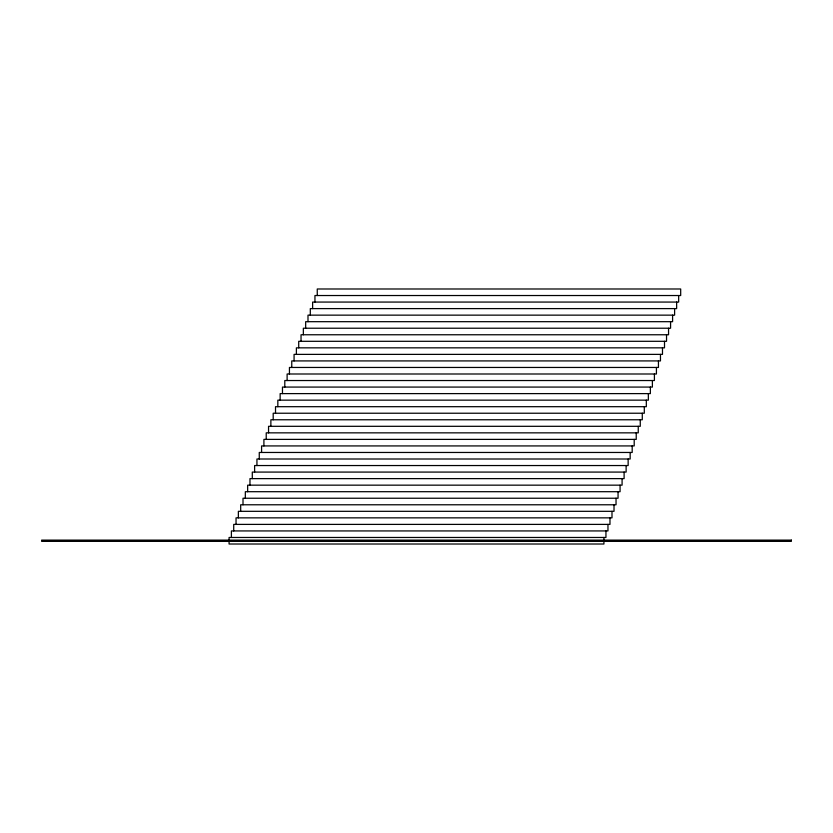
<?xml version="1.0" encoding="UTF-8"?>
<svg xmlns="http://www.w3.org/2000/svg" width="833" height="833" viewBox="0 0 833 833"><rect width="100%" height="100%" fill="white"/><g stroke="black" fill="none" stroke-linecap="round" stroke-linejoin="round"><path stroke-width="1.25" d="M678.666 295.528L678.666 302.067L312.625 302.067L312.625 308.606M676.635 302.067L676.635 308.606L310.303 308.606L310.303 315.145M674.615 308.606L674.615 315.145L307.991 315.145L307.991 321.684M672.595 315.145L672.595 321.684L305.669 321.684L305.669 328.223M670.575 321.684L670.575 328.223L303.347 328.223L303.347 334.762M668.555 328.223L668.555 334.762L301.036 334.762L301.036 341.301M666.535 334.762L666.535 341.301L298.714 341.301L298.714 347.84M664.505 341.301L664.505 347.84L296.392 347.84L296.392 354.379M662.485 347.84L662.485 354.379L294.07 354.379L294.07 360.918M660.465 354.379L660.465 360.918L291.758 360.918L291.758 367.457M658.445 360.918L658.445 367.457L289.436 367.457L289.436 373.996M656.425 367.457L656.425 373.996L287.114 373.996L287.114 380.535M654.405 373.996L654.405 380.535L284.792 380.535L284.792 387.074M652.385 380.535L652.385 387.074L282.47 387.074L282.47 393.613M650.365 387.074L650.365 393.613L280.148 393.613L280.148 400.152M648.345 393.613L648.345 400.152L277.837 400.152L277.837 406.691M646.325 400.152L646.325 406.691L275.515 406.691L275.515 413.23M644.305 406.691L644.305 413.23L273.193 413.23L273.193 419.77M642.285 413.23L642.285 419.77L270.871 419.77L270.871 426.309M640.265 419.77L640.265 426.309L268.549 426.309L268.549 432.848M638.245 426.309L638.245 432.848L266.227 432.848L266.227 439.387M636.225 432.848L636.225 439.387L263.905 439.387L263.905 445.926M634.205 439.387L634.205 445.926L261.583 445.926L261.583 452.465M632.185 445.926L632.185 452.465L259.261 452.465L259.261 459.004M630.165 452.465L630.165 459.004L256.939 459.004L256.939 465.543M628.144 459.004L628.144 465.543L254.617 465.543L254.617 472.082M626.124 465.543L626.124 472.082L252.295 472.082L252.295 478.621M624.104 472.082L624.104 478.621L249.973 478.621L249.973 485.16M622.084 478.621L622.084 485.16L247.651 485.16L247.651 491.699M620.075 485.16L620.075 491.699L245.329 491.699L245.329 498.238M618.055 491.699L618.055 498.238L243.007 498.238L243.007 504.777M616.035 498.238L616.035 504.777L240.685 504.777L240.685 511.316M614.015 504.777L614.015 511.316L238.363 511.316L238.363 517.855M611.995 511.316L611.995 517.855L236.041 517.855L236.041 524.394M609.975 517.855L609.975 524.394L233.719 524.394L233.719 530.933M607.965 524.394L607.965 530.933L231.397 530.933L231.397 537.472M605.945 530.933L605.945 537.472L229.075 537.472L229.075 544.011L603.925 544.011L603.925 537.472M317.258 295.528L317.258 288.989L680.686 288.989L680.686 295.528L314.947 295.528L314.947 302.067M791.35 540.117L41.65 540.117L41.65 541.367L791.35 541.367L791.35 540.117"/></g></svg>
